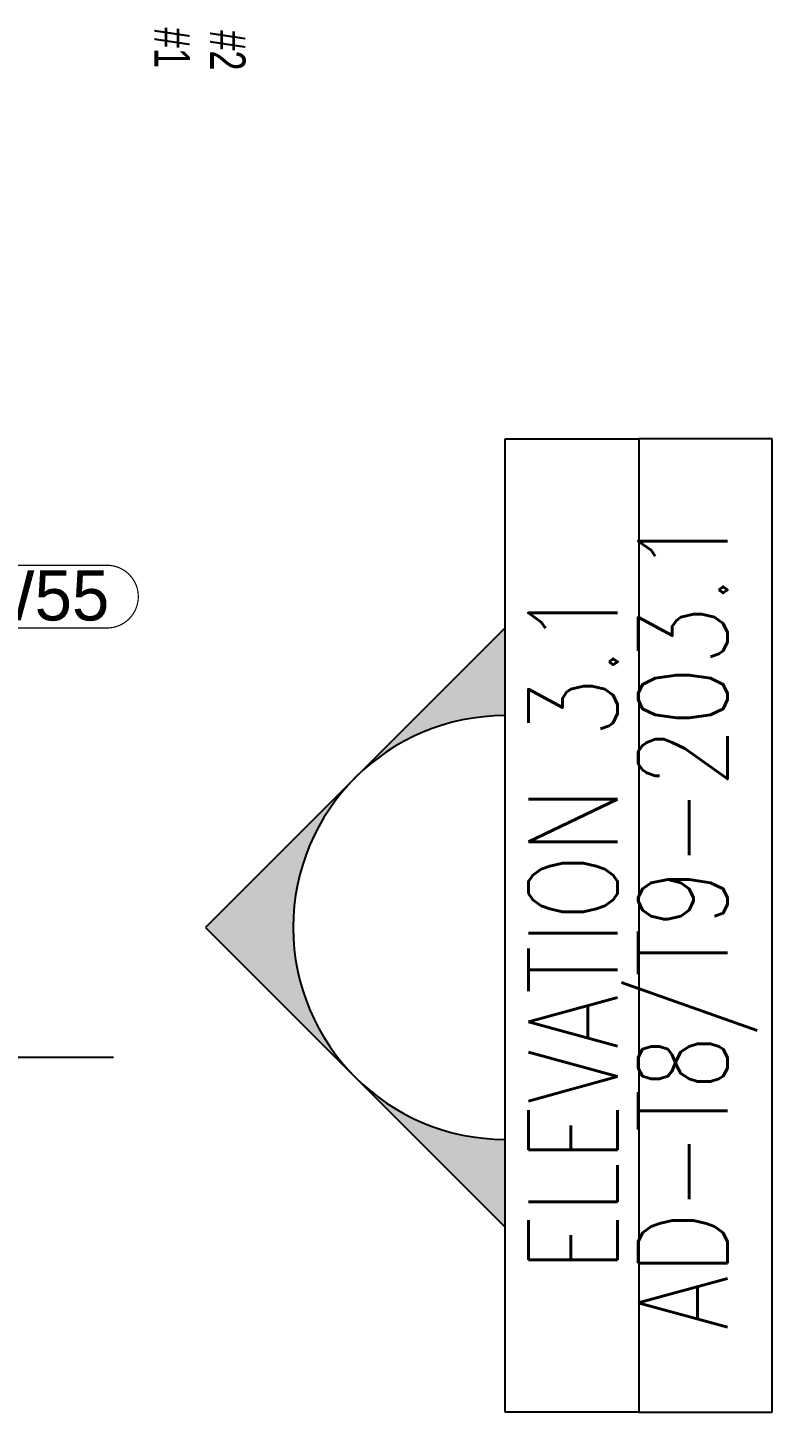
# Model space of a CAD drawing. Header units: millimetres. Extents: x 1124992 to 1258557, y -5767803 to -5695799.
# Drawn here: x 1217674 to 1220083, y -5726046 to -5721564 of the extents above; entities that cross this region are included whole.
import ezdxf

# ---------------------------------------------------------------- set-up
doc = ezdxf.new("R2010")
doc.units = ezdxf.units.MM
doc.header["$LTSCALE"] = 1000
doc.header["$MEASUREMENT"] = 0
for name, pattern in [('$1$AUDIT_D_120904163729-0', [0]), ('$36$HIDDEN', [0.375, 0.25, -0.125]), ('T8_REFUGE COLUMNS$0$CENTER2', [1.125, 0.75, -0.125, 0.125, -0.125])]:
    doc.linetypes.add(name, pattern=pattern)
for name, color, linetype in [('$0$A-HATCH -160', 251, '$1$AUDIT_D_120904163729-0'), ('$21$A-DIMENSIONS', 2, '$36$HIDDEN'), ('T8(T9 IS SIMILAR) - DIMENSION & TEXTING$0$T8_REFUGE COLUMNS$0$a-section line', 92, 'Continuous'), ('T8_REFUGE COLUMNS$0$A-CENTERLINE', 193, 'T8_REFUGE COLUMNS$0$CENTER2'), ('T8_TYPICAL COLUMNS$0$A-RCC COLS', 3, 'Continuous')]:
    doc.layers.add(name, color=color, linetype=linetype)
for name, color, linetype, lineweight in [('T8(T9 IS SIMILAR) - DIMENSION & TEXTING$0$R0-18-10-2014-T1-1st Podium Floor Plan$0$Text', 2, 'Continuous', 0), ('T8(T9 IS SIMILAR)$0$D&W', 8, 'Continuous', 25), ('T8_REFUGE COLUMNS$0$A-COLUMN NO size reduce', 81, 'Continuous', 25)]:
    doc.layers.add(name, color=color, linetype=linetype, lineweight=lineweight)
doc.styles.add('T8(T9 IS SIMILAR) - DIMENSION & TEXTING$0$ARIAL ARROW', font='swisscl.ttf')
doc.styles.add('T8(T9 IS SIMILAR) - DIMENSION & TEXTING$0$T8_REFUGE COLUMNS$0$TEXT1', font='simplex.shx', dxfattribs={"width": 0.8})
doc.styles.add('T8_REFUGE COLUMNS$0$STANDARD', font='GOTHIC.TTF')

# ---------------------------------------------------------------- blocks, each defined once
blk = doc.blocks.new('T8(T9 IS SIMILAR) - DIMENSION & TEXTING')
at = {"layer": 'T8(T9 IS SIMILAR) - DIMENSION & TEXTING$0$T8_REFUGE COLUMNS$0$a-section line', "extrusion": (1.108003958524235e-09, 6.496915289440713e-15, 1)}
h = blk.add_hatch(color=8, dxfattribs=at)
edge = h.paths.add_edge_path()
edge.add_line((1219218.770049977, -5723790.857694784), (1219218.770049971, -5723506.790033649))
edge.add_line((1219218.770049972, -5723506.790033649), (1218248.902388755, -5724476.657694888))
edge.add_line((1218248.902388754, -5724476.657694889), (1219218.770049986, -5725446.525356094))
edge.add_line((1219218.770049988, -5725446.525356093), (1219218.770049982, -5725162.457694958))
edge.add_ellipse((1219218.770049979, -5724476.657694872), major_axis=(-484.9338306081196, -484.9338306178915), ratio=0.9999999999999926, start_angle=-134.99999999999972, end_angle=45.00000000000023, ccw=False)
at = {"layer": 'T8(T9 IS SIMILAR) - DIMENSION & TEXTING$0$T8_REFUGE COLUMNS$0$a-section line', "linetype": 'Continuous'}
for p, q in [((1219218.770049925, -5722894.971044756, 0.4895635743047791), (1219650.77004999, -5722894.971044742, 0.4895630956602489)), ((1219218.770050106, -5726046.037009833, 0.4895635743178416), (1219218.770049925, -5722894.971044756, 0.4895635743047791)), ((1220082.770050057, -5722894.971044729, 0.4895626170158123), (1219650.77004999, -5722894.971044742, 0.4895630956602489)), ((1219650.77004999, -5722894.971044742, 0.4895630956602489), (1219650.770050178, -5726046.037009785, 0.4895630955996307)), ((1219650.77004999, -5722894.971044742, 0.4895630956602489), (1219650.770050178, -5726046.037009785, 0.4895630955996307)), ((1220082.770050242, -5726046.03700977, 0.4895626169551025), (1220082.770050057, -5722894.971044729, 0.4895626170158123)), ((1219218.770049921, -5723506.790033538, 0.4895635743160222), (1218248.90238871, -5724476.657694779, 0.4895646488850018)), ((1220082.770050106, -5723790.857694654, 0.4895626169888567), (1220082.770050098, -5723506.790033508, 0.4895626170120715)), ((1218248.90238871, -5724476.657694779, 0.4895646488850018), (1219218.770049947, -5725446.525356005, 0.4895635743224774)), ((1219650.770050178, -5726046.037009785, 0.4895630955996307), (1219218.770050106, -5726046.037009833, 0.4895635743178416)), ((1219650.770050178, -5726046.037009785, 0.4895630955996307), (1220082.770050242, -5726046.03700977, 0.4895626169551025))]:
    blk.add_line(p, q, dxfattribs=at)
at = {"layer": 'T8(T9 IS SIMILAR) - DIMENSION & TEXTING$0$T8_REFUGE COLUMNS$0$a-section line', "extrusion": (1.108003958448512e-09, 6.49697785892996e-15, 1)}
blk.add_ellipse((1219218.770049931, -5724476.657694753, 0.4895635743220299), major_axis=(-484.933830608124, -484.9338306178948, 5.373117545037624e-07), ratio=0.9999999999999875, start_param=3.926990816987248, end_param=7.068583470577041, dxfattribs=at)
at = {"layer": 'T8(T9 IS SIMILAR) - DIMENSION & TEXTING$0$T8_REFUGE COLUMNS$0$a-section line', "linetype": 'Continuous', "extrusion": (1.108003958458097e-09, 6.496949109750782e-15, 0.9999999999999998)}
blk.add_ellipse((1219218.770049931, -5724476.657694753, 0.4895635743220299), major_axis=(-484.9338306178886, 484.9338306081182, 5.373054533244497e-07), ratio=0.9999999999999856, start_param=5.497787143782131, end_param=8.639379797371923, dxfattribs=at)
at = {"layer": 'T8(T9 IS SIMILAR) - DIMENSION & TEXTING$0$R0-18-10-2014-T1-1st Podium Floor Plan$0$Text', "char_height": 114.75, "width": 1228.718790778383, "attachment_point": 9, "rotation": 270, "style": 'T8(T9 IS SIMILAR) - DIMENSION & TEXTING$0$ARIAL ARROW'}
for s, insert in [('#1', (1218084.066070383, -5721694.51062121, 0.03283945015443235)), ('#2', (1218263.824515027, -5721702.93405567, 0.03283945015443235))]:
    blk.add_mtext(s, dxfattribs=dict(at, insert=insert))
at = {"layer": 'T8(T9 IS SIMILAR) - DIMENSION & TEXTING$0$T8_REFUGE COLUMNS$0$a-section line', "extrusion": (1.108003958470505e-09, -6.496870584158025e-15, 1), "char_height": 288.0000000000001, "width": 3463.413954958071, "attachment_point": 5, "style": 'T8(T9 IS SIMILAR) - DIMENSION & TEXTING$0$T8_REFUGE COLUMNS$0$TEXT1'}
for s, insert, text_direction in [('AD-{\\W0.7;T8/}T9-203.1', (1219841.364840238, -5724458.85742993, 0.4895628528347704), (-5.798377871127395e-11, 1, 6.496934830414365e-15)), ('ELEVATION 3.1', (1219438.075702229, -5724480.638503998, 0.4895633312992967), (-5.798355667475089e-11, 1, 6.496934830168347e-15))]:
    blk.add_mtext(s, dxfattribs=dict(at, insert=insert, text_direction=text_direction))
blk = doc.blocks.new('T8_REFUGE COLUMNS')
at = {"layer": 'T8_REFUGE COLUMNS$0$A-CENTERLINE'}
blk.add_line((1217951.315823077, -5724897.361309979), (1182156.903157666, -5724897.361309979), dxfattribs=at)
at = {"layer": 'T8_REFUGE COLUMNS$0$A-COLUMN NO size reduce', "linetype": 'ByBlock', "const_width": 3.9}
blk.add_lwpolyline([(1217330.155076197, -5723507.379060685, -1), (1217330.155076199, -5723304.204349603), (1217930.355620046, -5723304.204349602, -1), (1217930.355620044, -5723507.379060685)], format="xyb", close=True, dxfattribs=at)
at = {"layer": 'T8_REFUGE COLUMNS$0$A-COLUMN NO size reduce', "linetype": 'ByBlock', "insert": (1217346.405076198, -5723320.454349604), "char_height": 162.5, "attachment_point": 1, "style": 'T8_REFUGE COLUMNS$0$STANDARD'}
blk.add_mtext_dynamic_manual_height_columns('SW55', width=444.6849770843983, gutter_width=500, heights=[0], dxfattribs=at)
blk = doc.blocks.new('T8_TYPICAL COLUMNS')
at = {"layer": 'T8_TYPICAL COLUMNS$0$A-RCC COLS', "linetype": 'ByBlock'}
blk.add_blockref('T8_REFUGE COLUMNS', (0, 0), dxfattribs=at)
blk = doc.blocks.new('T8(T9 IS SIMILAR)')
at = {"layer": 'T8(T9 IS SIMILAR)$0$D&W', "linetype": 'ByBlock'}
blk.add_blockref('T8_TYPICAL COLUMNS', (1.862645149230957e-09, 0), dxfattribs=at)

msp = doc.modelspace()

# ---------------------------------------------------------------- block references
at = {"layer": '$21$A-DIMENSIONS', "linetype": 'ByBlock'}
msp.add_blockref('T8(T9 IS SIMILAR)', (0, 0), dxfattribs=at)

# ---------------------------------------------------------------- next in the draw order: block references
at = {"layer": '$0$A-HATCH -160', "linetype": 'ByBlock'}
msp.add_blockref('T8(T9 IS SIMILAR) - DIMENSION & TEXTING', (0, 0), dxfattribs=at)

doc.saveas('drawing.dxf')
